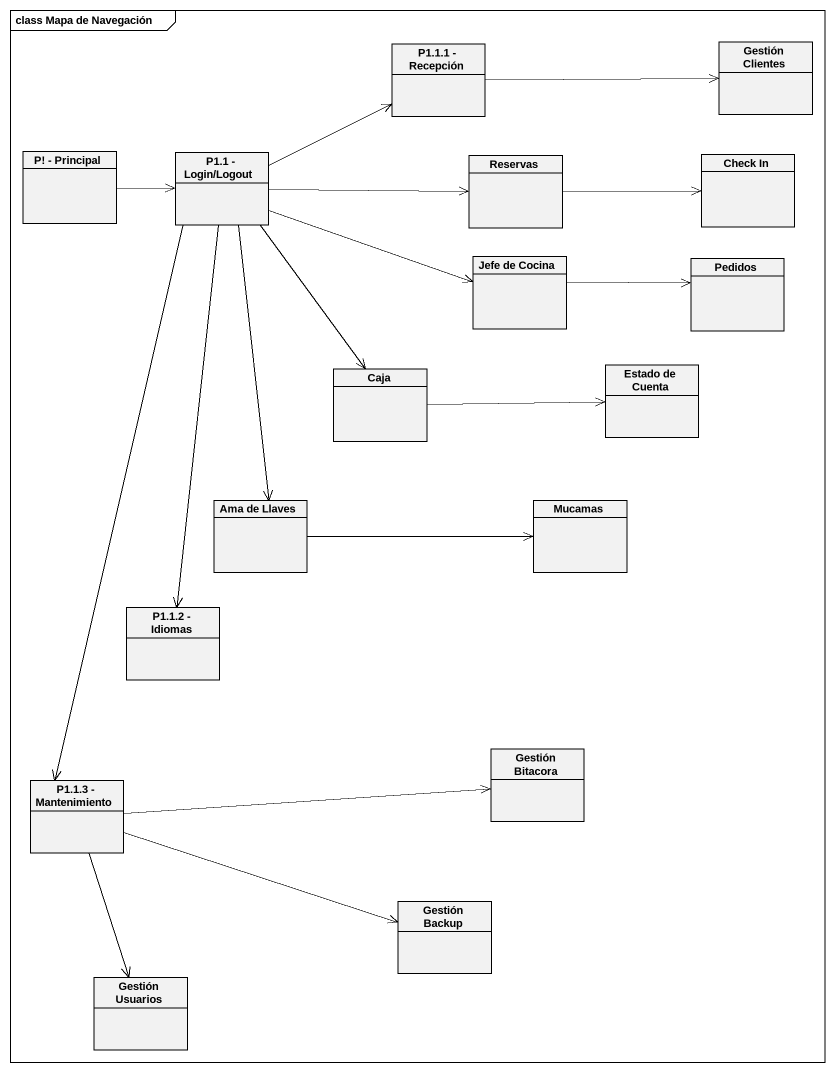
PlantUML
@startuml
mainframe class Mapa de Navegación
hide circle
hide empty members
class "P1.1.1 - Recepción" as P1_1_1_Recepción
class "Gestión Clientes" as Gestión_Clientes
class "P! - Principal" as P_Principal
class "P1.1 - Login/Logout" as P1_1_Login_Logout
class Reservas
class "Check In" as Check_In
class "Jefe de Cocina" as Jefe_de_Cocina
class Pedidos
class Caja
class "Estado de Cuenta" as Estado_de_Cuenta
class "Ama de Llaves" as Ama_de_Llaves
class Mucamas
class "P1.1.2 - Idiomas" as P1_1_2_Idiomas
class "Gestión Bitacora" as Gestión_Bitacora
class "P1.1.3 - Mantenimiento" as P1_1_3_Mantenimiento
class "Gestión Backup" as Gestión_Backup
class "Gestión Usuarios" as Gestión_Usuarios
P1_1_1_Recepción -right-> Gestión_Clientes
P_Principal -right-> P1_1_Login_Logout
P1_1_Login_Logout -right-> P1_1_1_Recepción
P1_1_Login_Logout -right-> Reservas
P1_1_Login_Logout -right-> Jefe_de_Cocina
P1_1_Login_Logout --> Caja
P1_1_Login_Logout --> Ama_de_Llaves
P1_1_Login_Logout --> P1_1_2_Idiomas
P1_1_Login_Logout --> P1_1_3_Mantenimiento
Reservas -right-> Check_In
Jefe_de_Cocina -right-> Pedidos
Caja -right-> Estado_de_Cuenta
Ama_de_Llaves -right-> Mucamas
P1_1_3_Mantenimiento -right-> Gestión_Bitacora
P1_1_3_Mantenimiento -right-> Gestión_Backup
P1_1_3_Mantenimiento --> Gestión_Usuarios
@enduml
